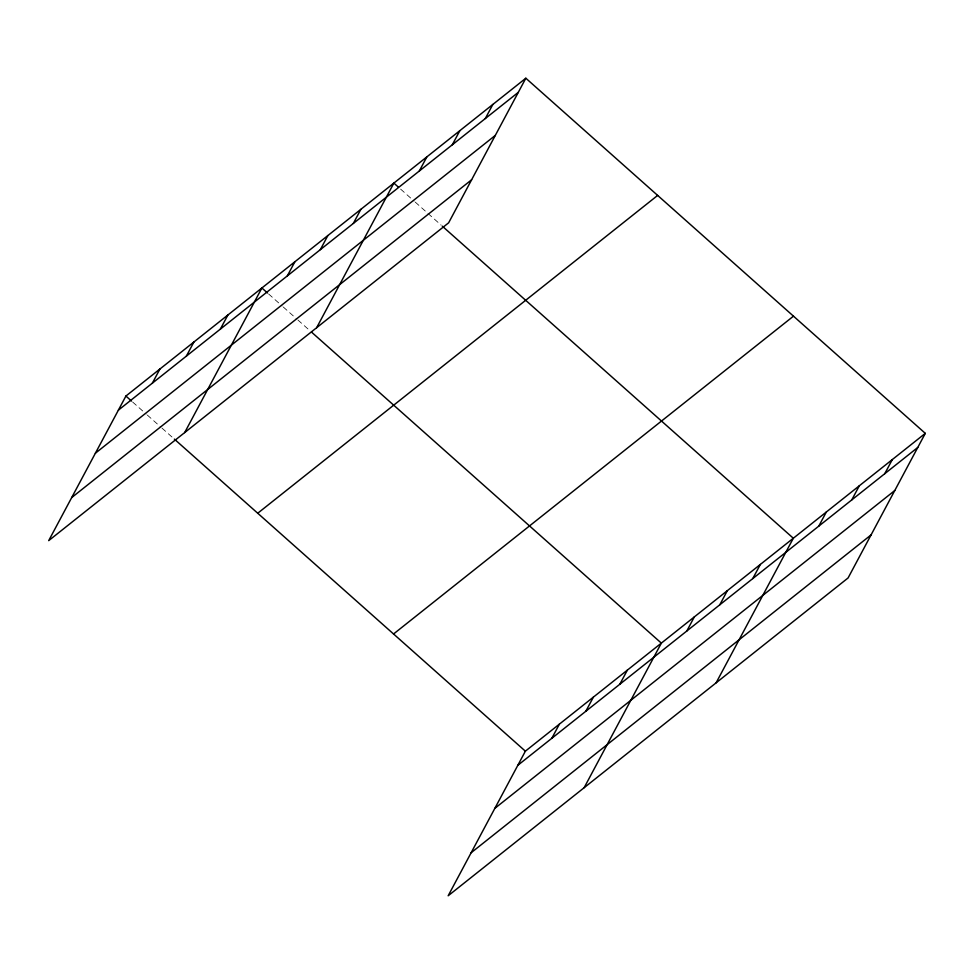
<?xml version="1.0" encoding="UTF-8"?>
<svg xmlns="http://www.w3.org/2000/svg" width="974" height="974" viewBox="0 0 974 974"><rect width="100%" height="100%" fill="white"/><g stroke="black" fill="none" stroke-linecap="round" stroke-linejoin="round"><path stroke-width="0.73" stroke-dasharray="4.87 3.65" d="M400.618 189.114L414.145 201.131M415.265 202.129L441.185 225.177M268.641 293.99L282.168 306.019M283.288 307.017L296.814 319.034M297.934 320.032L309.208 330.052M132.671 402.055L146.185 414.072M147.317 415.07L160.844 427.099M161.964 428.097L173.226 438.117"/><path stroke-width="1.46" d="M525.838 78.224L125.914 396.041L48.7 540.643L448.624 222.827L525.838 78.224L925.3 433.357L848.086 577.959L448.162 895.776L525.376 751.173L925.3 433.357M152.37 383.147L159.906 369.024M186.363 356.131L193.899 342.008M220.355 329.115L227.892 315.004M184.67 432.59L261.884 287.987L267.521 292.991M287.342 275.873L294.878 261.762M320.336 249.661L327.873 235.538M353.331 223.436L360.867 209.325M316.647 327.702L393.861 183.1L398.366 187.105M419.319 170.998L426.856 156.875M452.313 144.773L459.85 130.662M485.308 118.56L492.844 104.437M551.832 738.28L559.368 724.169M585.824 711.264L593.361 697.153M619.817 684.247L627.353 670.136M584.132 787.722L661.346 643.12L311.461 332.061M686.804 631.018L694.34 616.895M719.798 604.793L727.334 590.682M752.792 578.568L760.329 564.457M716.109 682.835L793.323 538.232L442.306 226.175M818.781 526.13L826.317 512.02M851.775 499.906L859.311 485.795M884.769 473.693L892.306 459.57M118.378 410.164L518.302 92.335M95.379 453.227L495.303 135.398M71.686 497.58L471.623 179.764M257.733 513.237L657.657 195.409M393.545 633.989L793.481 316.16M517.839 765.296L917.764 447.468M494.841 808.359L894.765 490.531M471.16 852.725L871.085 534.896M125.914 396.041L131.539 401.057M174.358 439.116L525.376 751.173"/></g></svg>
